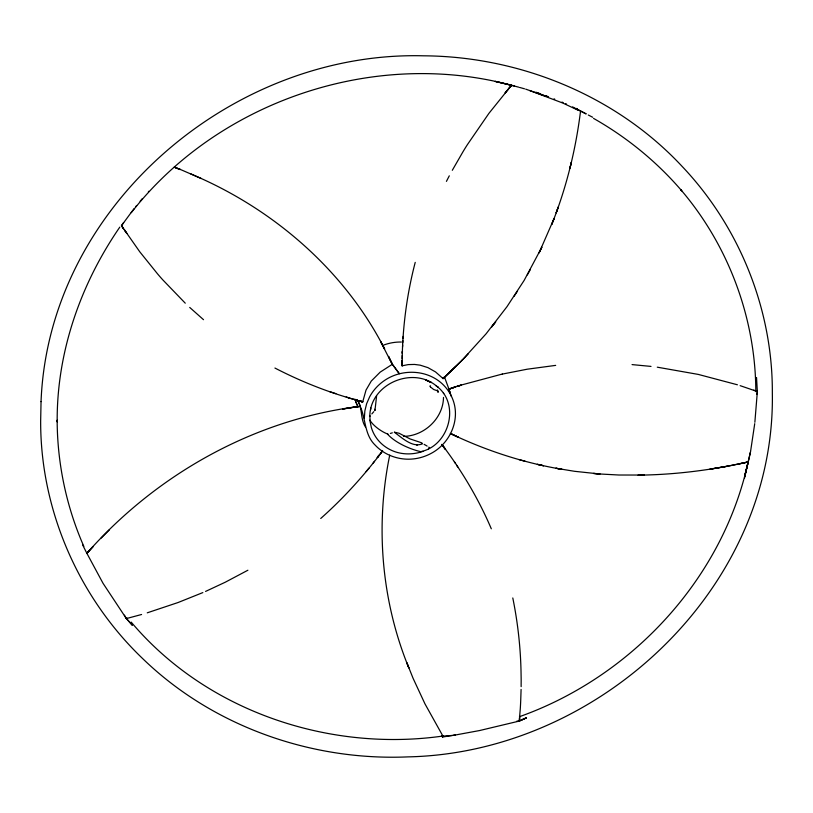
<?xml version="1.0" encoding="UTF-8"?>
<svg xmlns="http://www.w3.org/2000/svg" width="813" height="813" viewBox="0 0 813 813"><rect width="100%" height="100%" fill="white"/><g stroke="black" fill="none" stroke-linecap="round" stroke-linejoin="round"><path stroke-width="1.22" d="M402.11 361.826L402.11 365.809L408.258 364.6L414.549 364.437L420.189 365.169L427.923 367.628L435.534 371.927L443.095 378.594L462.302 360.037L443.095 378.594L442.618 377.679M402.191 358.665L402.252 355.484M415.219 262.386C406.734 294.845 402.445 328.361 402.14 361.897M402.252 365.647L402.089 362.883M402.161 365.687L402.171 363.919M365.444 426.947C360.261 418.969 362.608 408.848 357.903 400.87L360.413 406.327M402.344 351.277L402.283 353.35L402.465 351.318M521.092 689.434L520.716 700.603A354.844 333.513 -15.7 0 1 520.269 708.977L519.324 720.166M402.537 347.06L402.648 344.966M748.255 461.256L748.123 461.997C722.645 579.029 631.549 676.833 519.436 716.7M369.813 416.104C370.067 383.909 413.116 365.504 436.988 386.449M364.346 418.299L364.854 410.931L366.643 403.675L369.671 396.764A45.721 43.069 -20.3 0 1 385.169 380.037C402.303 368.726 426.784 369.63 442.109 383.695A46.422 43.729 -20.3 0 1 453.756 402.201C459.752 421.896 449.122 443.857 431.266 453.329A45.721 43.069 -20.3 0 1 408.949 459.203C396.307 459.325 383.726 454.315 375.067 445.026C364.529 434.843 365.86 419.63 360.535 407.089M402.72 342.771L402.872 340.667M403.004 338.513L403.157 336.409M753.753 390.169L757.37 391.439L754.86 422.272M519.497 718.753L519.68 717.371L519.355 721.05L479.558 730.552L455.534 734.982M519.426 720.155L519.304 721.04L526.377 717.849L519.233 720.999L516.702 721.222M360.189 406.967L360.403 406.276C254.865 419.132 156.899 473.928 86.828 553.297L92.967 546.61M370.86 407.913L370.586 409.925M376.602 395.921L374.976 410.392M443.502 397.435C443.207 418.38 424.173 436.154 403.502 436.378M754.728 423.654L750.602 451.245M580.543 111.035C575.746 149.866 566.275 188.179 551.722 224.52L554.009 218.677L539.07 252.914L541.773 247.365M354.59 399.65L362.71 401.917L366.013 390.108L371.256 381.084L380.199 372.12L392.252 364.356L380.514 341.399L384.64 348.95C345.749 272.894 278.178 213.27 201.187 178.484L190.669 173.809M141.584 614.496L126.361 618.581L124.419 615.177M756.781 394.254L757.37 391.439M389.722 455.148C375.159 525.981 381.399 600.919 408.837 667.92L406.866 662.788L413.106 678.367L424.975 703.875L442.943 736.141L452.099 735.46M750.379 452.323L748.732 459.721M748.59 460.239L744.576 476.499L748.173 461.774M369.742 416.49L369.498 415.91M744.566 477.973L750.572 451.459M374.895 410.463L374.59 409.254M443.725 393.604L443.37 393.045M443.156 735.958L442.546 737.015L441.632 736.222C327.852 751.964 205.882 710.735 131.178 622.097M442.983 736.131L441.632 736.222L442.963 736.029L442.546 737.015L455.29 735.023L452.963 735.328M541.834 247.243L524.141 280.404L506.987 306.674L486.133 333.757L462.251 360.088L468.44 353.614M446.428 181.37L449.304 175.821M748.153 461.926L748.123 461.977C711.995 470.036 675.075 474.782 638.042 475.158L644.353 475.046L618.927 475.016L599.842 473.989L574.578 471.306L555.848 468.237L562.027 469.325C523.369 462.76 485.717 450.493 450.382 433.522M452.302 170.293L462.902 151.899A220.618 208.047 -23.2 0 1 467.485 144.511L488.918 113.363L510.005 87.143M527.332 274.896L530.422 269.438M119.806 227.122C80.538 284.093 56.676 352.303 57.184 421.845L57.154 420.209C57.296 463.522 66.392 506.753 83.841 546.397M514.111 296.247L517.505 291.095M185.262 303.188L163.037 280.119A196.766 186.34 -19.8 0 1 157.458 273.757L139.765 251.796L121.483 225.679L131.157 212.549M123.637 222.559L121.483 225.679M422.181 443.786L421.896 442.902L410.077 438.929L399.051 433.238L394.437 432.191M378.553 456.083L377.872 456.947L380.545 453.42M377.12 457.658L378.431 455.859M377.862 456.926L379.173 455.128M382.537 450.778L380.545 453.441L381.226 452.587M381.195 452.526L381.856 451.632M382.588 450.89C364.254 475.371 343.625 498.156 320.739 518.47M131.35 212.264L134.206 208.575M135.517 206.909L136.635 205.526M514.456 86.005L511.499 85.294L510.93 85.995L511.489 85.284L518.745 87.194M505.3 92.743L508.125 89.389M373.106 463.034L374.508 461.306M371.866 413.898L373.838 411.632M142.346 198.626L140.131 201.278M131.289 212.66C218.778 100.842 374.265 48.434 511.489 85.284L510.93 85.995L511.489 85.294M508.948 88.251L511.479 85.274M505.178 92.723L507.058 90.487M368.96 468.166L366.135 471.621M148.362 191.797L148.82 191.248M507.18 90.497L508.968 88.2M93.017 546.722L86.9 553.379L87.337 554.08M394.346 432.252C401.104 436.988 412.282 448.004 421.988 443.949M509.944 87.143L510.971 86.076M101.117 538.084L109.42 529.791M443.095 378.563L455.971 366.368M387.496 434.101C394.955 442.424 409.102 448.939 420.687 451.672C449.183 445.951 460.941 403.522 436.114 385.789M247.894 570.228L225.252 582.22L205.567 591.427M428.502 448.847L429.569 447.75L428.736 447.17M526.377 717.849L519.233 720.999M202.854 592.586L178.128 602.504L147.255 612.829M452.668 387.781L451.632 388.147L455.88 386.734L448.746 389.112L451.398 396.52M502.322 374.041L460.138 385.342L448.735 389.112L449.223 390.006M449.498 388.868L448.756 389.132L450.585 388.512L449.528 388.848M448.756 389.163L454.823 387.191M458.004 386.063L459.04 385.697M461.235 385.088L456.906 386.419L461.215 385.22M390.403 433.42L392.344 432.841M423.024 451.337C414.884 454.213 405.961 454.731 397.598 452.536A40.65 38.292 -20.3 0 1 376.947 438.664A39.939 37.622 -20.3 0 1 371.368 427.608L370.098 421.541L369.885 415.636M502.271 374.102L527.149 369.214L555.675 365.383M126.33 618.51L127.255 618.307L126.32 618.5L132.367 625.288L126.34 618.429M739.159 463.857L748.133 461.957L727.625 466.174M430.504 385.88L429.935 386.073L430.321 386.785M441.632 736.222L442.922 736.08M391.663 363.818L392.354 364.092M632.057 364.6L651.01 366.409M657.28 367.181L698.286 374.417L737.411 384.783M438.258 387.079L437.364 386.663M356.694 400.169L357.75 400.413C329.072 392.699 301.298 381.683 274.926 368.045M416.571 444.985L417.282 445.158M355.606 399.874L362.679 401.846L359.803 401.073M358.757 400.748L359.834 401.022M360.921 401.236L362.679 401.561M518.989 459.579L525.066 461.225M519.659 87.448L524.527 88.81M388.116 434.183C382.994 432.496 373.746 426.612 369.844 420.148M354.661 399.59L348.279 397.801M360.891 401.368L362.7 401.886L358.858 400.779M346.216 396.998L348.31 397.628M740.135 385.657L756.456 391.246M335.871 393.644L329.641 391.592M539.578 93.525L535.848 92.255M547.566 96.391L548.531 96.727M529.639 90.507L562.728 103.027L578.368 110.344M525.676 89.135L546.366 96.381L536.113 92.408M545.472 95.599L546.986 96.147M554.039 98.871L554.73 99.125M174.328 167.122L180.222 169.419M576.427 108.434L577.078 108.678M174.368 167.244L180.212 169.531L174.378 167.193M427.14 446.093L424.091 444.315M180.151 169.368L201.187 178.484M565.726 103.718L566.529 104.064M563.094 102.59L561.986 102.103M431.032 382.415L425.788 379.996L431.337 382.567M572.565 106.91L586.102 113.891M588.297 115.009L592.667 117.255M575.777 108.536L585.909 113.769M593.541 118.393C626.853 137.265 656.914 161.817 681.822 190.903L680.745 189.642C728.478 245.384 755.643 318.178 755.816 391.581M430.849 382.273L430.362 381.886M203.514 319.692L189.724 307.436M437.679 390.88L433.685 389.498L430.382 386.897M757.33 391.449L756.537 377.517M437.618 390.799L437.882 391.205A149.186 14.319 -30.6 0 1 438.055 391.957L438.075 392.171M442.953 446.124L445.575 449.538L444.396 447.851M445.036 448.705L441.886 444.457C461.632 470.473 478.481 498.735 491.306 528.785M441.774 444.426L444.284 447.831M392.303 364.244L399.335 373.746L392.344 364.183M126.361 618.581L103.027 583.297L87.448 554.364M456.581 465.239L457.79 466.987M454.376 461.764L455.544 463.532M121.991 226.39L121.513 225.628L122.753 227.61M122.052 226.329L123.576 228.758L122.824 227.569M82.733 545.066L86.31 552.271M448.928 389.051L444.335 376.643M449.741 391.195L450.077 392.069M438.004 392.049L437.374 389.935M355.728 401.459L357.852 407.181M512.79 597.962C517.983 623.469 520.798 649.465 521.092 675.491A225.394 210.994 -20.9 0 1 521.133 683.875L521.143 686.65M402.089 364.986L402.069 363.95L402.11 365.809M383.777 345.027A45.599 42.957 -20.3 0 1 401.388 342.029M357.141 404.793A45.599 42.957 -20.3 0 1 354.956 399.163M41.046 401.622L40.66 420.87C40.325 509.853 78.637 597.504 142.895 658.815C212.732 726.365 311.298 761.049 407.943 756.883C598.846 752.919 775.236 588.642 772.35 393.726L772.34 392.13C772.533 308.899 739.281 226.553 681.995 166.269C616.051 95.578 519.741 56.371 423.522 55.812C232.254 50.762 48.587 206.817 41.046 401.622M571.315 162.498L569.964 168.017L571.315 162.498M558.267 207.122L556.143 212.925L558.297 207.03M495.645 321.877L491.682 326.897L495.615 321.948M727.554 466.205L710.044 469.152L727.554 466.205M351.531 407.587L342.69 409.03L360.352 406.256L351.531 407.587M599.811 473.969L593.52 473.451L599.842 473.989M543.409 465.686L537.332 464.335L543.47 465.737M511.509 85.304L495.229 81.402L511.58 85.324M458.308 437.231L450.493 433.481L458.308 437.231M126.777 233.372L124.419 229.845L126.777 233.372M392.283 364.031L388.573 356.47L392.283 364.031M402.14 361.795L402.14 360.779L402.14 361.795"/></g></svg>
